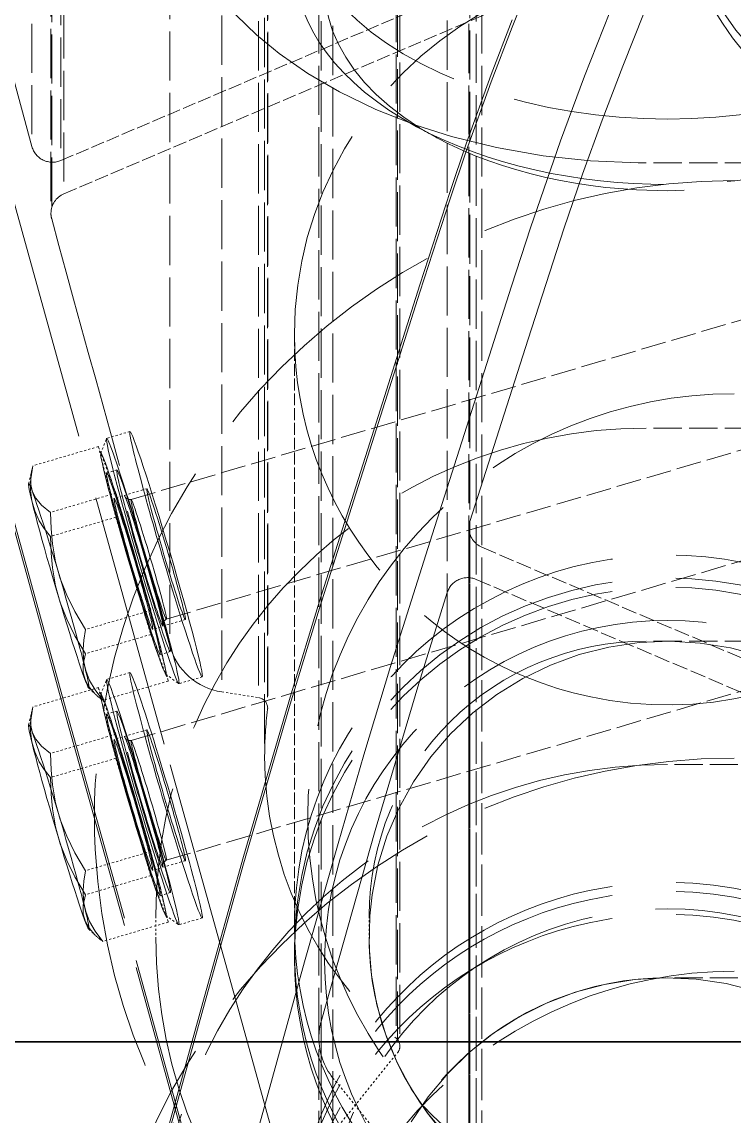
# Model space of a CAD drawing. Header units: millimetres. Extents: x 2408 to 34521, y 2746 to 25454.
# Drawn here: x 14039.5 to 14072.9, y 12332.4 to 12383.8 of the extents above; entities that cross this region are included whole.
import ezdxf

# ---------------------------------------------------------------- set-up
doc = ezdxf.new("R2010")
doc.units = ezdxf.units.MM
doc.linetypes.add('DASHED', pattern=[15, 12, -3])

# ---------------------------------------------------------------- blocks, each defined once
blk = doc.blocks.new('A$C637D7238')
at = {"color": 7, "linetype": 'DASHED', "lineweight": 13, "ltscale": 0.1922573089599609}
blk.add_line((144.9915248398174, 1431.364738086122), (144.9915248398174, 1316.010352710146), dxfattribs=at)
at = {"color": 7, "linetype": 'DASHED', "lineweight": 13, "ltscale": 0.1922603607177734}
blk.add_line((146.3509685043682, 1430.713340381044), (146.3509685043682, 1315.35712395038), dxfattribs=at)
at = {"color": 7, "linetype": 'DASHED', "lineweight": 13, "ltscale": 0.1922672271728516}
blk.add_line((146.4879542831768, 1429.154197314638), (146.4879542831768, 1313.793861010927), dxfattribs=at)
at = {"color": 7, "linetype": 'DASHED', "lineweight": 13, "ltscale": 0.1922710418701172}
blk.add_line((145.8821040634502, 1428.243247607606), (145.8821040634502, 1312.880622485536), dxfattribs=at)
at = {"color": 7, "linetype": 'DASHED', "lineweight": 13, "ltscale": 0.1922721862792969}
blk.add_line((145.9171229843487, 1427.983695605653), (145.9171229843487, 1312.620383838075), dxfattribs=at)
at = {"color": 7, "linetype": 'DASHED', "lineweight": 13, "ltscale": 0.1923210144042969}
blk.add_line((151.4643031601299, 1407.959968188661), (151.4643031601299, 1292.567359546083), dxfattribs=at)
at = {"color": 7, "linetype": 'DASHED', "lineweight": 13, "ltscale": 0.1923225402832031}
for p, q in [((153.8964015488018, 1405.814658740419), (153.8964015488018, 1290.421134570497)), ((155.6230861191143, 1405.549613574403), (155.6230861191143, 1290.156089404481))]:
    blk.add_line(p, q, dxfattribs=at)
at = {"color": 7, "linetype": 'DASHED', "lineweight": 13, "ltscale": 0.1923229217529297}
for p, q in [((156.0427409653057, 1404.996635058778), (156.0427409653057, 1289.602882007021)), ((156.0467463974346, 1405.058662036317), (156.0467463974346, 1289.66490898456))]:
    blk.add_line(p, q, dxfattribs=at)
at = {"color": 7, "linetype": 'DASHED', "lineweight": 13, "ltscale": 0.1923233032226563}
blk.add_line((155.9050685409893, 1402.821113208192), (155.9050685409893, 1287.427131274599), dxfattribs=at)
at = {"color": 7, "linetype": 'DASHED', "lineweight": 13, "ltscale": 0.1923088073730469}
blk.add_line((162.0691997055401, 1389.565192798036), (162.0691997055401, 1274.179908374208), dxfattribs=at)
at = {"color": 7, "linetype": 'DASHED', "lineweight": 13, "ltscale": 0.1923072814941406}
blk.add_line((162.1350032333721, 1388.874656299013), (162.1350032333721, 1273.490287402528), dxfattribs=at)
at = {"color": 7, "linetype": 'DASHED', "lineweight": 13, "ltscale": 0.1923080444335938}
blk.add_line((162.245324278294, 1389.18639335956), (162.245324278294, 1273.801566699403), dxfattribs=at)
at = {"color": 7, "linetype": 'DASHED', "lineweight": 13, "ltscale": 0.19229736328125}
for p, q in [((159.1097575668682, 1385.127860644716), (159.1097575668682, 1269.749442675966)), ((159.1097575668682, 1156.931525805849), (159.1097575668682, 1272.309943774599))]:
    blk.add_line(p, q, dxfattribs=at)
at = {"color": 7, "linetype": 'DASHED', "lineweight": 13, "ltscale": 0.1922920227050781}
blk.add_line((158.4484035019268, 1383.257438281435), (158.4484035019268, 1267.882224658388), dxfattribs=at)
at = {"color": 7, "linetype": 'DASHED', "lineweight": 13, "ltscale": 0.1922893524169922}
for p, q in [((158.5562068466534, 1382.464362719911), (158.5562068466534, 1267.090751269716)), ((158.5562068466534, 1159.595023730653), (158.5562068466534, 1274.968635180849))]:
    blk.add_line(p, q, dxfattribs=at)
at = {"color": 7, "linetype": 'DASHED', "lineweight": 13, "ltscale": 0.1921894073486328}
for p, q in [((164.4700557236065, 1362.280875781435), (164.4700557236065, 1246.967231372255)), ((164.4700557236065, 1179.77851066913), (164.4700557236065, 1295.09215507831))]:
    blk.add_line(p, q, dxfattribs=at)
at = {"color": 7, "linetype": 'DASHED', "lineweight": 13, "ltscale": 0.1921852111816406}
blk.add_line((165.8180552963604, 1361.664039233583), (165.8180552963604, 1246.352912524599), dxfattribs=at)
at = {"color": 7, "linetype": 'DASHED', "lineweight": 13, "ltscale": 0.19217529296875}
blk.add_line((166.0928279404034, 1360.153419116396), (166.0928279404034, 1244.848243335146), dxfattribs=at)
at = {"color": 7, "linetype": 'DASHED', "lineweight": 13, "ltscale": 0.1921688079833984}
for p, q in [((165.4870921615948, 1359.23651848163), (165.4870921615948, 1243.935233691591)), ((165.4870921615948, 1182.823096850771), (165.4870921615948, 1298.12438164081))]:
    blk.add_line(p, q, dxfattribs=at)
at = {"color": 7, "linetype": 'DASHED', "lineweight": 13, "ltscale": 0.1921669006347656}
blk.add_line((165.5343562607159, 1358.933707812685), (165.5343562607159, 1243.633567431825), dxfattribs=at)
at = {"color": 7, "linetype": 'DASHED', "lineweight": 13, "ltscale": 0.05186562735016924}
blk.add_line((146.3509685043682, 1315.35712395038), (174.978478575169, 1327.558814624208), dxfattribs=at)
at = {"color": 7, "linetype": 'DASHED', "lineweight": 13, "ltscale": 0.05322558293394332}
blk.add_line((146.4879542831768, 1313.793861010927), (175.8660823349346, 1326.315528491396), dxfattribs=at)
at = {"color": 7, "linetype": 'DASHED', "lineweight": 13, "ltscale": 0.001802620904349413}
blk.add_line((163.9792186264385, 1316.429206469911), (163.0278712753643, 1316.943732837099), dxfattribs=at)
at = {"color": 7, "linetype": 'DASHED', "lineweight": 13, "ltscale": 0.0978661657887406}
for p, q in [((149.6405726913799, 1299.456702807802), (205.9712535385479, 1316.035529712099)), ((149.6405726913799, 1288.143989184755), (205.9712535385479, 1304.722816089052))]:
    blk.add_line(p, q, dxfattribs=at)
at = {"color": 7, "linetype": 'DASHED', "lineweight": 13, "ltscale": 0.1116666793823242}
for p, q in [((240.8007747177471, 1315.246345141786), (173.8007670883526, 1315.246345141786)), ((240.8007747177471, 1302.800666430849), (173.8007670883526, 1302.800666430849)), ((240.8007747177471, 1292.800590136903), (173.8007670883526, 1292.800590136903))]:
    blk.add_line(p, q, dxfattribs=at)
at = {"color": 7, "linetype": 'DASHED', "lineweight": 13, "ltscale": 0.0978658751108896}
blk.add_line((151.2933284286846, 1293.841315844911), (207.6238948349346, 1310.419913867372), dxfattribs=at)
at = {"color": 7, "linetype": 'DASHED', "lineweight": 13, "ltscale": 0.0462371826171875}
blk.add_line((157.3007899765362, 1307.20412407245), (157.3007899765362, 1279.461814502138), dxfattribs=at)
at = {"color": 7, "linetype": 'DASHED', "lineweight": 13, "ltscale": 0.001898366799051077}
for p, q in [((149.5879298691143, 1302.644797900575), (148.4952479843487, 1302.323218921083)), ((149.5879298691143, 1291.331855395692), (148.4952479843487, 1291.0102764162))]:
    blk.add_line(p, q, dxfattribs=at)
at = {"color": 7, "linetype": 'DASHED', "lineweight": 13, "ltscale": 0.001259023249884367}
blk.add_line((148.2176143173565, 1301.610938647646), (148.4890681747784, 1302.315894702333), dxfattribs=at)
at = {"color": 7, "linetype": 'DASHED', "lineweight": 13, "ltscale": 0.00533387835324295}
for p, q in [((148.1080943588604, 1301.937553027528), (145.0379878525127, 1301.033927539247)), ((148.9279490951885, 1299.753104785341), (145.8578425888409, 1298.84947929706)), ((148.9279490951885, 1298.621741870302), (145.8578425888409, 1297.718116382021)), ((148.1080943588604, 1290.624839404481), (145.0379878525127, 1289.7212139162)), ((148.9279490951885, 1288.440391162294), (145.8578425888409, 1287.536765674013)), ((148.9279490951885, 1287.309028247255), (145.8578425888409, 1286.405402758974))]:
    blk.add_line(p, q, dxfattribs=at)
at = {"color": 7, "linetype": 'DASHED', "lineweight": 13, "ltscale": 0.005692774518600997}
for p, q in [((148.1080943588604, 1301.937553027528), (148.9279490951885, 1298.621741870302)), ((151.3876277450909, 1290.9370342287), (150.5677730087627, 1294.252845385927)), ((148.1080943588604, 1290.624839404481), (148.9279490951885, 1287.309028247255)), ((151.3876277450909, 1279.624320605653), (150.5677730087627, 1282.94013176288))]:
    blk.add_line(p, q, dxfattribs=at)
at = {"color": 7, "linetype": 'DASHED', "lineweight": 13, "ltscale": 0.003888721552085566}
for p, q in [((148.9279490951885, 1299.753104785341), (148.1080943588604, 1301.937553027528)), ((150.5677730087627, 1293.121482470888), (151.3876277450909, 1290.9370342287)), ((148.9279490951885, 1288.440391162294), (148.1080943588604, 1290.624839404481)), ((150.5677730087627, 1281.808768847841), (151.3876277450909, 1279.624320605653))]:
    blk.add_line(p, q, dxfattribs=at)
at = {"color": 7, "linetype": 'DASHED', "lineweight": 13, "ltscale": 0.0002701023868862617}
for p, q in [((144.9961024765362, 1300.877372363466), (145.0379878525127, 1301.033927539247)), ((144.9961024765362, 1289.564658740419), (145.0379878525127, 1289.7212139162))]:
    blk.add_line(p, q, dxfattribs=at)
at = {"color": 7, "linetype": 'DASHED', "lineweight": 13, "ltscale": 0.001175601567276807}
blk.add_line((144.8308497909893, 1300.191642382997), (144.9961024765362, 1300.877372363466), dxfattribs=at)
at = {"color": 7, "linetype": 'DASHED', "lineweight": 13, "ltscale": 0.0008326438212536401}
for p, q in [((148.9736110214581, 1300.837775805849), (148.4943324570049, 1300.696784594911)), ((151.4807826523174, 1292.319022754091), (151.0015040878643, 1292.178031543153))]:
    blk.add_line(p, q, dxfattribs=at)
at = {"color": 7, "linetype": 'DASHED', "lineweight": 13, "ltscale": 0.002665276190427577}
for p, q in [((150.3784877304424, 1299.958640674013), (148.8444072250713, 1299.507056811708)), ((150.3784877304424, 1288.645927050966), (148.8444072250713, 1288.194343188661))]:
    blk.add_line(p, q, dxfattribs=at)
at = {"color": 7, "linetype": 'DASHED', "lineweight": 13, "ltscale": 0.009565835609717853}
for p, q in [((150.5677730087627, 1294.252845385927), (148.9279490951885, 1299.753104785341)), ((148.9279490951885, 1298.621741870302), (150.5677730087627, 1293.121482470888)), ((150.5677730087627, 1282.94013176288), (148.9279490951885, 1288.440391162294)), ((148.9279490951885, 1287.309028247255), (150.5677730087627, 1281.808768847841))]:
    blk.add_line(p, q, dxfattribs=at)
at = {"color": 7, "linetype": 'DASHED', "lineweight": 13, "ltscale": 0.09786598281396491}
blk.add_line((151.2933284286846, 1282.528373340028), (207.6238948349346, 1299.107200244325), dxfattribs=at)
at = {"color": 7, "linetype": 'DASHED', "lineweight": 13, "ltscale": 0.1921665191650391}
blk.add_line((165.5343562607159, 1183.125907519716), (165.5343562607159, 1298.425819018739), dxfattribs=at)
at = {"color": 7, "linetype": 'DASHED', "lineweight": 13, "ltscale": 0.05962597322989573}
blk.add_line((166.0928279404034, 1297.211143115419), (199.0037471298565, 1283.183890918153), dxfattribs=at)
at = {"color": 7, "linetype": 'DASHED', "lineweight": 13, "ltscale": 0.1921749114990234}
blk.add_line((166.0928279404034, 1181.906196216005), (166.0928279404034, 1297.211143115419), dxfattribs=at)
at = {"color": 7, "linetype": 'DASHED', "lineweight": 13, "ltscale": 0.06082799625971085}
blk.add_line((165.8180552963604, 1295.706702807802), (199.3923884872784, 1281.396552661317), dxfattribs=at)
at = {"color": 7, "linetype": 'DASHED', "lineweight": 13, "ltscale": 0.1921855926513672}
blk.add_line((165.8180552963604, 1180.395347216981), (165.8180552963604, 1295.706702807802), dxfattribs=at)
at = {"color": 7, "linetype": 'DASHED', "lineweight": 13, "ltscale": 0.005334061327424222}
for p, q in [((150.5677730087627, 1294.252845385927), (147.4975520614971, 1293.349219897646)), ((150.5677730087627, 1282.94013176288), (147.4975520614971, 1282.036506274599)), ((150.5677730087627, 1281.808768847841), (147.4975520614971, 1280.90514335956)), ((151.3876277450909, 1279.624320605653), (148.3174067978252, 1278.720695117372))]:
    blk.add_line(p, q, dxfattribs=at)
at = {"color": 7, "linetype": 'DASHED', "lineweight": 13, "ltscale": 0.002665459163025783}
blk.add_line((152.185509825169, 1293.819114306825), (150.6513148788799, 1293.367530444521), dxfattribs=at)
at = {"color": 7, "linetype": 'DASHED', "lineweight": 13, "ltscale": 0.005333953634126884}
for p, q in [((150.5677730087627, 1293.121482470888), (147.4975520614971, 1292.218085864442)), ((151.3876277450909, 1290.9370342287), (148.3174067978252, 1290.033637622255))]:
    blk.add_line(p, q, dxfattribs=at)
at = {"color": 7, "linetype": 'DASHED', "lineweight": 13, "ltscale": 0.001258646413913094}
for p, q in [((151.2641459946026, 1291.259528735536), (151.8740016464581, 1290.814124682802)), ((151.2641459946026, 1279.946815112489), (151.8740016464581, 1279.501411059755))]:
    blk.add_line(p, q, dxfattribs=at)
at = {"color": 7, "linetype": 'DASHED', "lineweight": 13, "ltscale": 0.00125866726790303}
blk.add_line((148.2176143173565, 1290.298225024599), (148.4890681747784, 1291.00295219745), dxfattribs=at)
at = {"color": 7, "linetype": 'DASHED', "lineweight": 13, "ltscale": 0.001898549775105257}
for p, q in [((152.9760676864971, 1291.132957080263), (151.8832713608135, 1290.811378100771)), ((152.9760676864971, 1279.820243457216), (151.8832713608135, 1279.498664477724))]:
    blk.add_line(p, q, dxfattribs=at)
at = {"color": 7, "linetype": 'DASHED', "lineweight": 13, "ltscale": 0.0006594297588156546}
blk.add_line((147.6483851913799, 1290.617972949403), (147.9347163681377, 1290.34491691913), dxfattribs=at)
at = {"color": 7, "linetype": 'DASHED', "lineweight": 13, "ltscale": 0.002911513803172726}
blk.add_line((153.8964015488018, 1290.421134570497), (155.6230861191143, 1290.156089404481), dxfattribs=at)
at = {"color": 7, "linetype": 'DASHED', "lineweight": 13, "ltscale": 0.001175972423683192}
blk.add_line((144.8308497909893, 1288.878699878114), (144.9961024765362, 1289.564658740419), dxfattribs=at)
at = {"color": 7, "linetype": 'DASHED', "lineweight": 13, "ltscale": 0.0008327515585014713}
for p, q in [((148.9736110214581, 1289.525062182802), (148.4943324570049, 1289.383842090028)), ((151.4807826523174, 1281.006309131044), (151.0015040878643, 1280.865089038271))]:
    blk.add_line(p, q, dxfattribs=at)
at = {"color": 7, "linetype": 'DASHED', "lineweight": 13, "ltscale": 0.1100000381469727}
for p, q in [((240.8007747177471, 1287.014915088075), (174.8007518295635, 1287.014915088075)), ((240.8007747177471, 1277.01483879413), (174.8007518295635, 1277.01483879413))]:
    blk.add_line(p, q, dxfattribs=at)
at = {"color": 7, "linetype": 'DASHED', "lineweight": 13, "ltscale": 0.002665351473390019}
blk.add_line((152.185509825169, 1282.506171801942), (150.6513148788799, 1282.054816821474), dxfattribs=at)
at = {"color": 7, "linetype": 'DASHED', "lineweight": 13, "ltscale": 0.001655960083007813}
for p, q in [((150.8007747177471, 1279.916144946474), (150.8007747177471, 1278.922568896669)), ((160.8007365707745, 1279.916144946474), (160.8007365707745, 1278.922568896669))]:
    blk.add_line(p, q, dxfattribs=at)
at = {"color": 7, "linetype": 'DASHED', "lineweight": 13, "ltscale": 0.0006596930809309535}
blk.add_line((147.6483851913799, 1279.305259326356), (147.9347163681377, 1279.031974414247), dxfattribs=at)
at = {"color": 7, "linetype": 'DASHED', "lineweight": 13, "ltscale": 0.000719451904296875}
blk.add_line((157.3007899765362, 1278.382636645692), (157.3007899765362, 1277.950965503114), dxfattribs=at)
at = {"color": 7, "lineweight": 35}
blk.add_line((52.99910845798149, 1273.999778369325), (836.9991618637432, 1273.999778369325), dxfattribs=at)
at = {"color": 7, "linetype": 'DASHED', "lineweight": 13, "ltscale": 0.1922916412353516}
blk.add_line((158.4484035019268, 1158.802177050966), (158.4484035019268, 1274.177161792177), dxfattribs=at)
at = {"color": 7, "linetype": 'DASHED', "lineweight": 13, "ltscale": 0.008018386962155434}
for p, q in [((159.1097575668682, 1269.749442675966), (162.1350032333721, 1273.490287402528)), ((159.1097575668682, 1272.309943774599), (162.1350032333721, 1268.569099048036))]:
    blk.add_line(p, q, dxfattribs=at)
at = {"color": 7, "linetype": 'DASHED', "lineweight": 13}
for points in [[(158.0437404159893, 1375.5903545412), (159.6260005478252, 1370.126945117372), (161.7000133041729, 1363.321830371278), (164.4412166122784, 1354.698249438661), (166.3491755966534, 1348.645927050966), (167.0518428329815, 1346.456443408388), (168.3411342148174, 1342.60939750995), (170.0481349472393, 1337.95233879413), (171.843598509251, 1333.452979663271), (172.3768931869854, 1332.18085441913), (173.6603480820049, 1329.280921557802), (174.3646174911846, 1327.798225024599), (175.1016170029034, 1326.332007983583), (176.4466411117901, 1323.880454638856), (177.3123866562237, 1322.455894091981), (178.0061275009502, 1321.473075488466), (178.7289363388409, 1320.651160815614), (179.5588618759502, 1319.928351977724), (180.1231700424541, 1319.541083911317), (180.7182628158916, 1319.202567675966), (181.5643245224346, 1318.825141528505), (182.4486094955791, 1318.547965625185), (183.3594447616924, 1318.384315112489), (184.2818385605206, 1318.350898364442)], [(176.6898280624737, 1322.899467090028), (177.3724681381573, 1321.796714404481), (177.8440791611065, 1321.118766406435), (178.3657008652081, 1320.472175219911), (178.9486629013409, 1319.872047046083), (179.6927577499737, 1319.262992480653), (180.2640468124737, 1318.887855151552), (180.8649760727276, 1318.561698535341), (181.6797954086651, 1318.215171435731), (182.5282603744854, 1317.961570361513), (183.3999568466534, 1317.812797168153), (184.2818385605206, 1317.783729174989)], [(157.7750331405987, 1264.304114917177), (154.6951991562237, 1275.441505053896), (151.1971980575909, 1287.967750171083), (144.2483455185284, 1313.039695361513), (140.8199244980206, 1325.592490771669), (137.7366572861065, 1336.726218799013), (136.1550837997784, 1342.282325366396), (133.7004405502666, 1350.594627002138), (132.3203975204815, 1355.071097949403), (130.8896571640362, 1359.531776049989), (129.6358424667706, 1363.274222949403), (128.3300715927471, 1366.998359301942), (126.8340999130596, 1371.045905688661), (125.2577907089581, 1375.063697436708)], [(153.0806666855206, 1266.263801196474), (149.3312388901104, 1279.80651054706), (146.487153196751, 1289.955131152528), (139.4674617294659, 1315.371314624208), (135.2910548691143, 1330.614387133974), (132.7603084091534, 1339.618827441591), (131.4611751083721, 1344.107658007997), (129.9844295029034, 1349.072105029481), (128.4582454208721, 1354.026252368349), (127.3751765732159, 1357.416450122255), (126.2593776230206, 1360.786735156435), (124.4953853134502, 1365.849372485536), (122.613976622044, 1370.886375049013), (120.6126338486065, 1375.846015551942)], [(153.0806666855206, 1265.924369433778), (149.3312388901104, 1279.467078784364), (146.487153196751, 1289.615699389833), (139.4674617294659, 1315.031882861513), (135.2910548691143, 1330.274955371278), (132.7603084091534, 1339.279395678896), (131.4611751083721, 1343.768226245302), (129.9844295029034, 1348.732673266786), (128.4582454208721, 1353.686820605653), (127.3751765732159, 1357.07701835956), (126.2593776230206, 1360.447303393739), (124.4953853134502, 1365.509940722841), (122.613976622044, 1370.546943286317), (120.6126338486065, 1375.506812671083)], [(144.9915248398174, 1316.010352710146), (140.6741267685284, 1331.774818042177), (138.6480647568096, 1339.015266040224), (136.0293132309307, 1348.050147632021)], [(167.5177318100323, 1321.960822680849), (166.5331965927471, 1319.388877490419), (165.3636104111065, 1316.135322192567), (164.607384825169, 1313.906013110536), (163.1899196152081, 1309.52704582538), (160.8364421371807, 1302.116538623231), (158.473466062962, 1294.690009692567), (157.1417171005596, 1290.339194873231), (154.9172145370831, 1282.69843254413), (153.0806666855206, 1276.135245898622), (149.3312388901104, 1262.5923076662)], [(168.5375148300518, 1324.171821216005), (167.5177318100323, 1321.621619799989), (166.5331965927471, 1319.049445727724), (165.3636104111065, 1315.796119311708), (164.607384825169, 1313.566810229677), (163.1899196152081, 1309.187842944521), (160.8364421371807, 1301.777106860536), (158.473466062962, 1294.350806811708), (157.1417171005596, 1289.999763110536), (154.9172145370831, 1282.359229663271), (153.0806666855206, 1275.795814135927), (149.3312388901104, 1262.252875903505)], [(172.0969707016338, 1322.315589526552), (170.9068995956768, 1319.309913257021), (169.7754222397198, 1316.283179858583), (168.3664256576885, 1312.202445605653), (167.4745875839581, 1309.465247729677), (165.7348567489971, 1303.975974658388), (163.7602931503643, 1297.801887133974), (161.8123942856182, 1291.620933154481), (160.5604106430401, 1287.473594287294), (159.3476802353252, 1283.314353564638), (157.7750331405987, 1277.755271533388), (154.6951991562237, 1266.617881396669)], [(184.1783839706768, 1336.836768725771), (183.5979396347393, 1336.812507251161), (183.0035335068096, 1336.699668506044), (182.3939067367901, 1336.503059008974), (181.7948085312237, 1336.230231860536), (181.0193568710674, 1335.736762622255), (180.3970271591534, 1335.178977588075), (179.8353511337627, 1334.508124926942), (179.5858699325909, 1334.158164599794), (179.0957194809307, 1333.39781914081), (178.1569606308331, 1331.799308398622), (177.2730189804424, 1330.164176562685), (176.4366847519268, 1328.497687915224), (175.6410914902081, 1326.804191211122), (174.9779063705791, 1325.315543750185), (173.707726622044, 1322.298194507021), (172.6985866073956, 1319.781409839052), (171.7290431503643, 1317.253409961122)], [(150.8007747177471, 1330.951987841981), (150.8655482773174, 1329.738914111513), (151.0386973862041, 1328.633872607606), (151.3804179672588, 1327.351218799013), (151.7446834091534, 1326.380530932802), (152.2244197372784, 1325.3755107912), (152.9094630722393, 1324.229957202333), (153.6823970322002, 1323.179160693544), (154.5626765732159, 1322.180778125185), (155.5211192612041, 1321.259528735536), (156.5834743027081, 1320.385886767763), (157.9337626938213, 1319.44403801288), (159.4155436996807, 1318.577949145692), (161.1159068588604, 1317.753974536317), (162.9515391830791, 1317.030021289247), (164.6633464340557, 1316.485740283388), (166.7851954941143, 1315.962745288271), (168.9650660995831, 1315.581885913271), (171.1849910263409, 1315.34361992206), (173.4264308456768, 1315.248176196474), (173.8007670883526, 1315.246345141786)], [(171.7290431503643, 1317.253409961122), (170.8076793197979, 1314.713050464052), (169.9300319198956, 1312.153007129091), (168.2563334946026, 1306.979133227724), (165.5343562607159, 1298.425819018739)], [(145.0379878525127, 1301.033927539247), (144.9446040634502, 1300.416404345888), (144.9301845077862, 1299.889060595888), (144.9885493759502, 1299.389640429872), (145.121186399876, 1298.920890429872), (145.3366786484112, 1298.456260302919), (145.5614406113018, 1298.099662402528), (145.8578425888409, 1297.718116382021)], [(145.0036555771221, 1299.860679248231), (144.9306422714581, 1300.234443286317), (144.9542171005596, 1300.669318774599), (144.9961024765362, 1300.877372363466)], [(145.0036555771221, 1299.860679248231), (145.1695949081768, 1299.521705249208), (145.4440242294659, 1299.190970996278), (145.8578425888409, 1298.84947929706)], [(149.6405726913799, 1299.456702807802), (149.5130855087627, 1299.453498462099), (149.4043666366924, 1299.512549975771), (149.3752986435284, 1299.547111132997), (149.3742686752666, 1299.548713305849), (149.3760997299541, 1299.54528007831), (149.5310527328838, 1299.141074756044), (150.0143367294659, 1297.641212085146), (150.2274257187237, 1296.936942675966)], [(147.4975520614971, 1293.349219897646), (146.996300840794, 1294.194251635927), (146.6200191025127, 1294.963523486513), (146.3213283066143, 1295.744239428896), (146.102746153294, 1296.53388176288), (145.9530574325909, 1297.378226855653), (145.8855372909893, 1298.069450000185), (145.8578425888409, 1298.84947929706)], [(147.4975520614971, 1292.218085864442), (146.996300840794, 1293.062888720888), (146.6200191025127, 1293.832160571474), (146.3213283066143, 1294.612876513856), (146.102746153294, 1295.402518847841), (145.9530574325909, 1296.24709282245), (145.8855372909893, 1296.938087085146), (145.8578425888409, 1297.718116382021)], [(150.2274257187237, 1296.936942675966), (150.9051448349346, 1294.5405498537), (151.0948878769268, 1293.762122729677), (151.1178905014385, 1293.633262256044), (151.1191493515362, 1293.620444873231), (151.1193782333721, 1293.62502250995), (151.1546260361065, 1293.736487964052), (151.2933284286846, 1293.841315844911)], [(164.4700557236065, 1295.09215507831), (163.1354457382549, 1290.822593310731), (161.084550047337, 1283.926841357606), (158.5562068466534, 1274.968635180849)], [(148.3174067978252, 1290.033637622255), (147.952111387669, 1290.516120532411), (147.6964503769268, 1290.964042285341), (147.5168925766338, 1291.427528003114), (147.4153834823956, 1291.905433276552), (147.3873454574932, 1292.425452807802), (147.4172145370831, 1292.856895068544), (147.4975520614971, 1293.349219897646)], [(177.7533275131573, 1292.488395312685), (176.3352900986065, 1292.717048266786), (174.9008876327862, 1292.800361255067), (173.4654551987041, 1292.737418750185), (172.0442134384502, 1292.528907397646), (170.6521541122784, 1292.177344897646), (169.3042689804424, 1291.686164477724), (168.0145198349346, 1291.061088183778), (166.7966395859112, 1290.308753589052), (165.6634456161846, 1289.437171557802), (164.6263820175518, 1288.455497363466), (163.6966639999737, 1287.374488452333), (162.8834468368877, 1286.2055889162), (162.1954280380596, 1284.960929492372), (161.6392451767315, 1283.653556445497), (161.2208491806377, 1282.297202685731), (160.9443599228252, 1280.905830005067), (160.8367854599346, 1279.916602710146), (160.8080607895245, 1278.474418261903), (160.9173518661846, 1277.135230639833), (161.1739284042706, 1275.739966967958), (161.5727550033916, 1274.377891162294), (162.109826231419, 1273.062965014833), (162.779992247044, 1271.808692553896), (163.5761577133526, 1270.628348925966), (164.490197325169, 1269.534522632021)], [(185.9048396591534, 1270.470649341005), (186.7180568222393, 1271.639548877138), (187.4060756210674, 1272.884208300966), (187.9621440414776, 1274.191581347841), (188.3805400375713, 1275.548163989442), (188.6571437363018, 1276.939307788271), (188.7648326401104, 1277.928535083192), (188.7934428696026, 1279.370719531435), (188.6841517929424, 1280.710136035341), (188.4275752548565, 1282.10517082538), (188.0288630966534, 1283.467246631044), (187.4916774277081, 1284.782172778505), (186.8215114120831, 1286.036445239442), (186.0253459457745, 1287.216788867372), (185.1113063339581, 1288.310615161317), (184.0886622909893, 1289.306708911317), (182.9680568222393, 1290.194312671083), (181.7611629013409, 1290.963813403505), (180.4807979111065, 1291.607200244325), (179.1400081161846, 1292.117148974794), (177.7533275131573, 1292.488395312685)], [(147.4968654159893, 1290.955344775575), (147.4007350448956, 1291.314689257997), (147.3969584946026, 1291.725074389833), (147.4975520614971, 1292.218085864442)], [(147.4968654159893, 1290.955344775575), (147.6685267929424, 1290.648185351747), (147.9347163681377, 1290.34491691913)], [(145.0379878525127, 1289.7212139162), (144.9446040634502, 1289.103690722841), (144.9301845077862, 1288.576118091005), (144.9885493759502, 1288.076926806825), (145.121186399876, 1287.608176806825), (145.3366786484112, 1287.143317798036), (145.5614406113018, 1286.786948779481), (145.8578425888409, 1286.405402758974)], [(145.0036555771221, 1288.547736743349), (144.9306422714581, 1288.921729663271), (144.9542171005596, 1289.356605151552), (144.9961024765362, 1289.564658740419)], [(145.0036555771221, 1288.547736743349), (145.1695949081768, 1288.208991626161), (145.4440242294659, 1287.878257373231), (145.8578425888409, 1287.536765674013)], [(149.6405726913799, 1288.143989184755), (149.5130855087627, 1288.140784839052), (149.4043666366924, 1288.199836352724), (149.3752986435284, 1288.23439750995), (149.3742686752666, 1288.235999682802), (149.3760997299541, 1288.232566455263), (149.5310527328838, 1287.828361132997), (150.0143367294659, 1286.328498462099), (150.2274257187237, 1285.624229052919)], [(147.4975520614971, 1282.036506274599), (146.996300840794, 1282.881309131044), (146.6200191025127, 1283.65058098163), (146.3213283066143, 1284.431525805849), (146.102746153294, 1285.221168139833), (145.9530574325909, 1286.065513232606), (145.8855372909893, 1286.756507495302), (145.8578425888409, 1287.536765674013)], [(147.4975520614971, 1280.90514335956), (146.996300840794, 1281.750175097841), (146.6200191025127, 1282.519446948427), (146.3213283066143, 1283.30016289081), (146.102746153294, 1284.089805224794), (145.9530574325909, 1284.934150317567), (145.8855372909893, 1285.625373462099), (145.8578425888409, 1286.405402758974)], [(150.2274257187237, 1285.624229052919), (150.9051448349346, 1283.227836230653), (151.0948878769268, 1282.44940910663), (151.1178905014385, 1282.320319751161), (151.1191493515362, 1282.307731250185), (151.1193782333721, 1282.312308886903), (151.1546260361065, 1282.423774341005), (151.2933284286846, 1282.528373340028)], [(148.3174067978252, 1278.720695117372), (147.952111387669, 1279.203178027528), (147.6964503769268, 1279.651328662294), (147.5168925766338, 1280.114814380067), (147.4153834823956, 1280.592719653505), (147.3873454574932, 1281.112739184755), (147.4172145370831, 1281.544181445497), (147.4975520614971, 1282.036506274599)], [(147.4968654159893, 1279.642631152528), (147.4007350448956, 1280.00197563495), (147.3969584946026, 1280.412360766786), (147.4975520614971, 1280.90514335956)], [(147.4968654159893, 1279.642631152528), (147.6685267929424, 1279.3354717287), (147.9347163681377, 1279.031974414247)], [(171.8481761459698, 1276.702872851747), (173.2662135605206, 1276.931296924013), (174.7006160263409, 1277.014609912294), (176.1361629013409, 1276.951667407411), (177.5572902206768, 1276.743156054872), (178.9493495468487, 1276.391593554872), (180.2972346786846, 1275.900642016786), (181.5869838241924, 1275.275565722841), (182.8048640732159, 1274.523002246278), (183.9381724838604, 1273.651420215028), (184.9751216415752, 1272.669746020692), (185.9048396591534, 1271.58873710956), (186.7180568222393, 1270.419837573427)], [(162.779992247044, 1270.250693896669), (163.5761577133526, 1271.431037524599), (164.490197325169, 1272.524863818544), (165.5128413681377, 1273.520957568544), (166.6334468368877, 1274.40856132831), (167.8403407577862, 1275.178062060731), (169.1207057480206, 1275.821448901552), (170.4614955429424, 1276.331397632021), (171.8481761459698, 1276.702872851747)]]:
    blk.add_lwpolyline(points, dxfattribs=at)
for centre, radius, start, end in [((2792.104714537083, 2033.780814746278), 2742.695582988786, 195.2444929578039, 195.6791457066237), ((150.2743464950909, 1292.83400688495), 3.41628249430064, 226.7759451493883, 235.0573719333771), ((150.2743464950909, 1281.521293261903), 3.416282494300348, 226.7759451493883, 235.0573719333771)]:
    blk.add_arc(centre, radius, start, end, dxfattribs=at)
for centre, major_axis, ratio, start_param, end_param in [((174.8007518295635, 1323.50783500995), (-16.0858154296875, 9.849721188820935e-16), 0.5947617139946301, 2.308592470063918, 4.924409653805626), ((174.8007518295635, 1323.50783500995), (-16.0858154296875, 9.849721188820935e-16), 0.5947617139946301, 4.924409653805626, 7.116078154309565), ((174.8007518295635, 1327.712394336122), (-17.49996185302734, 1.071563613425536e-15), 0.5947617139946301, 6.283166444181568, 9.424759097771362), ((174.8007518295635, 1307.204581836122), (-17.49996185302734, 1.071563613425536e-15), 0.99358045314387, 3.141611516587822, 6.283204170177616), ((174.8007518295635, 1324.644691089052), (-17.49996185302734, 1.071563613425536e-15), 0.5947617139946301, 6.283166444181569, 7.116078154309566), ((174.8007518295635, 1324.644691089052), (-17.49996185302734, 1.071563613425536e-15), 0.5947617139946301, 0.8328928471299794, 2.308592470063918), ((174.8007518295635, 1323.50783500995), (-16.0858154296875, 9.849721188820935e-16), 0.5947617139946301, 0.832892847129978, 2.308592470063918), ((145.9567195419659, 1316.270362475771), (-0.9999847412109375, 6.123140562600845e-17), 0.9935804531438701, 0.2647260566474546, 1.976030109199338), ((177.922814512669, 1284.578696826356), (30.00034332275391, -0.02815246582031434), 0.9946503601581532, 1.571736633350986, 3.142522172082066), ((146.8820888046612, 1312.880622485536), (-0.9999847412109375, 6.123140562600845e-17), 0.9935804531438701, 5.117622762790398, 6.283228584302142), ((146.8820888046612, 1312.880622485536), (-0.9999847412109375, 6.123140562600845e-17), 0.9935804531438701, 4.327712255629893e-05, 0.265079870669755), ((174.8007518295635, 1307.204581836122), (-17.49996185302734, 1.071563613425536e-15), 0.99358045314387, 1.886299803012409e-05, 1.358775653373973), ((174.8007518295635, 1307.204581836122), (-17.49996185302734, 1.071563613425536e-15), 0.99358045314387, 1.358775653373973, 3.141611516587822), ((177.9221278671612, 1284.579383471864), (19.99946594238281, 0.02815246582031127), 0.9919755752150338, 1.569380137315931, 3.140200796492977), ((151.2818843368877, 1296.888877490419), (-1.694068908691405, 5.755920410156247), 0.03213001102498506, 6.283149183774693, 7.96272093162245), ((151.2818843368877, 1296.888877490419), (-1.694068908691405, 5.755920410156247), 0.03213001102498506, 3.1415565301849, 6.283149183774692), ((173.8011104111065, 1279.915916064638), (23.00033569335938, -0.02792358398437641), 0.9949759829892841, 1.572021532354325, 3.142804658759053), ((150.1893168930401, 1296.567298510927), (-1.694068908691405, 5.755920410156247), 0.03213001102498506, 0.04196803662190549, 3.099595578260028), ((150.1893168930401, 1296.567298510927), (-1.694068908691405, 5.755920410156247), 0.03213001102498506, 6.283149183774703, 6.325153343801492), ((150.1893168930401, 1296.567298510927), (-1.694068908691405, 5.755920410156247), 0.03213001102498506, 3.1415565301849, 6.283149183774703), ((149.7479182724346, 1296.437293628114), (-1.524581909179688, 5.180282592773437), 0.03213001102498506, 0.0419679796449512, 3.099595507901793), ((149.7479182724346, 1296.437293628114), (-1.524581909179688, 5.180282592773437), 0.03213001102498506, 4.821128278032652, 6.325153286824539), ((149.7479182724346, 1296.437293628114), (-1.253585815429687, 4.259262084960938), 0.03213001102498506, 6.28314918377469, 7.96272093162245), ((149.7479182724346, 1296.437293628114), (-1.253585815429687, 4.259262084960938), 0.03213001102498506, 3.141556530184909, 6.28314918377469), ((150.2271968368877, 1296.578513720888), (-1.253585815429687, 4.259262084960938), 0.03213001102498506, 6.283149183774702, 7.96272093162245), ((150.2271968368877, 1296.578513720888), (-1.253585815429687, 4.259262084960938), 0.03213001102498506, 3.141556530184909, 6.283149183774702), ((146.2480861191143, 1295.407325366396), (1.410942077636718, -4.794158935546875), 0.03213001102498507, 3.197301095265359, 6.227513326588582), ((146.2480861191143, 1295.407325366396), (1.410942077636718, -4.794158935546875), 0.03213001102498507, 2.750331951237758, 3.197301095265359), ((151.2818843368877, 1296.888877490419), (-0.9035110473632809, 3.06976318359375), 0.03213001102498506, 6.283149183774693, 9.424741837364484), ((151.2818843368877, 1296.888877490419), (-0.9035110473632809, 3.06976318359375), 0.03213001102498506, 4.821128278032658, 6.283149183774692), ((146.2480861191143, 1295.407325366396), (1.410942077636718, -4.794158935546875), 0.03213001102498507, 6.227513326588581, 9.033517258417344), ((149.7479182724346, 1296.437293628114), (-0.9035110473632809, 3.06976318359375), 0.03213001102498506, 6.283149183774693, 9.424741837364484), ((149.7479182724346, 1296.437293628114), (-0.9035110473632809, 3.06976318359375), 0.03213001102498506, 4.821128278032647, 6.283149183774692), ((150.2271968368877, 1296.578513720888), (-0.8969879150390625, 3.047561645507812), 0.03213001102498506, 1.679535624442768, 7.962720931622354), ((150.4669505600323, 1296.649009326356), (-0.8263778686523436, 2.807693481445313), 0.03213001102498506, 1.679535624442863, 7.962720931622449), ((166.4870769028057, 1298.12438164081), (0.9999847412109375, -6.123140562600845e-17), 0.9935804531438701, 2.833267433890859, 3.141629072836745), ((166.4870769028057, 1298.12438164081), (0.9999847412109375, -6.123140562600845e-17), 0.9935804531438701, 3.141629072836745, 4.307155197980222), ((149.7479182724346, 1296.437293628114), (-1.524581909179688, 5.180282592773437), 0.03213001102498506, 3.099595507901791, 4.821128278032651), ((151.2818843368877, 1296.888877490419), (-0.9035110473632809, 3.06976318359375), 0.03213001102498506, 3.141556530184899, 4.821128278032658), ((174.8007518295635, 1279.46227226581), (-17.49996185302734, 1.071563613425536e-15), 0.99358045314387, 3.141611516587824, 6.283204170177614), ((149.7479182724346, 1296.437293628114), (-0.9035110473632809, 3.06976318359375), 0.03213001102498506, 3.141556530184899, 4.821128278032647), ((174.8007518295635, 1278.383094409364), (-17.49996185302734, 1.071563613425536e-15), 0.99358045314387, 3.141611516587824, 6.283204170177617), ((149.7479182724346, 1296.437293628114), (-1.253585815429687, 4.259262084960938), 0.03213001102498506, 1.679535624442865, 3.141556530184909), ((150.2271968368877, 1296.578513720888), (-1.253585815429687, 4.259262084960938), 0.03213001102498506, 1.679535624442865, 3.141556530184909), ((151.2818843368877, 1296.888877490419), (-1.694068908691405, 5.755920410156247), 0.03213001102498506, 1.679535624442864, 3.1415565301849), ((174.8007518295635, 1277.95119438495), (-17.49996185302734, 1.071563613425536e-15), 0.99358045314387, 3.141611516587824, 6.283204170177617), ((165.4238063339581, 1294.793464282411), (0.9999847412109375, -6.123140562600845e-17), 0.9935804531438701, 1.165562544390578, 2.836251721455077), ((174.8007518295635, 1277.79120598163), (-16.0858154296875, 9.849721188820935e-16), 0.99358045314387, 1.358775653373976, 7.641960960553563), ((173.8001948837627, 1279.916602710146), (12.99945831298828, 0.02815246582031171), 0.9911113955145535, 1.56861593280452, 3.139453724830212), ((154.3543941025127, 1293.366843799013), (-2.999954223632812, 1.836942168780253e-16), 0.9935804531438701, 0.2715557778985052, 1.417524748559811), ((151.2818843368877, 1285.576163867372), (-1.694068908691405, 5.755920410156247), 0.03213001102498506, 6.283149183774698, 7.96272093162245), ((151.2818843368877, 1285.576163867372), (-1.694068908691405, 5.755920410156247), 0.03213001102498506, 3.141556530184904, 6.283149183774698), ((150.1893168930401, 1285.254356006044), (-1.694068908691405, 5.755920410156247), 0.03213001102498506, 0.04196803662190075, 3.099595578260032), ((150.1893168930401, 1285.254356006044), (-1.694068908691405, 5.755920410156247), 0.03213001102498506, 6.283149183774698, 6.325153343801488), ((150.1893168930401, 1285.254356006044), (-1.694068908691405, 5.755920410156247), 0.03213001102498506, 3.141556530184904, 6.283149183774697), ((150.1893168930401, 1296.567298510927), (-1.694068908691405, 5.755920410156247), 0.03213001102498506, 3.099595578260028, 3.1415565301849), ((149.7479182724346, 1285.124580005067), (-1.524581909179688, 5.180282592773437), 0.03213001102498506, 0.04196797964494595, 3.099595507901797), ((149.7479182724346, 1285.124580005067), (-1.524581909179688, 5.180282592773437), 0.03213001102498506, 4.821128278032652, 6.325153286824533), ((155.5466395859112, 1289.665137866396), (-0.4999923706054688, 3.061570281300423e-17), 0.9935804531438701, 3.141558369373781, 4.559117402151184), ((155.5466395859112, 1289.665137866396), (-0.4999923706054688, 3.061570281300423e-17), 0.9935804531438701, 3.01610242661995, 3.141558369373781), ((149.7479182724346, 1285.124580005067), (-1.253585815429687, 4.259262084960938), 0.03213001102498506, 6.283149183774702, 7.96272093162245), ((149.7479182724346, 1285.124580005067), (-1.253585815429687, 4.259262084960938), 0.03213001102498506, 3.141556530184903, 6.283149183774702), ((150.2271968368877, 1285.265571216005), (-1.253585815429687, 4.259262084960938), 0.03213001102498506, 6.283149183774696, 7.96272093162245), ((150.2271968368877, 1285.265571216005), (-1.253585815429687, 4.259262084960938), 0.03213001102498506, 3.141556530184903, 6.283149183774696), ((173.4051448349346, 1287.426673510927), (-17.49996185302734, 1.071563613425536e-15), 0.99358045314387, 6.157695080209882, 6.283148275178217), ((146.2480861191143, 1284.094611743349), (1.410942077636718, -4.794158935546875), 0.03213001102498507, 3.197301095265365, 6.227513326588582), ((146.2480861191143, 1284.094611743349), (1.410942077636718, -4.794158935546875), 0.03213001102498507, 2.750331951237763, 3.197301095265365), ((151.2818843368877, 1285.576163867372), (-0.9035110473632809, 3.06976318359375), 0.03213001102498506, 6.283149183774702, 9.424741837364493), ((151.2818843368877, 1285.576163867372), (-0.9035110473632809, 3.06976318359375), 0.03213001102498506, 4.821128278032658, 6.283149183774701), ((146.2480861191143, 1284.094611743349), (1.410942077636718, -4.794158935546875), 0.03213001102498507, 6.227513326588581, 9.03351725841735), ((149.7479182724346, 1285.124580005067), (-0.9035110473632809, 3.06976318359375), 0.03213001102498506, 6.283149183774693, 9.424741837364493), ((149.7479182724346, 1285.124580005067), (-0.9035110473632809, 3.06976318359375), 0.03213001102498506, 4.821128278032647, 6.283149183774692), ((150.2271968368877, 1285.265571216005), (-0.8969879150390625, 3.047561645507812), 0.03213001102498506, 1.679535624442768, 7.962720931622354), ((150.4669505600323, 1285.33629570331), (-0.8263778686523436, 2.807693481445313), 0.03213001102498506, 1.679535624442865, 7.962720931622451), ((177.922814512669, 1257.480231860536), (30.00034332275391, -0.02815246582031434), 0.9946503601581155, 1.571736633327655, 3.142522172059156), ((173.4051448349346, 1287.426673510927), (-17.49996185302734, 1.071563613425536e-15), 0.99358045314387, 6.283148275178217, 7.149329928878913), ((174.8010951523174, 1263.13658867206), (24.00032043457031, -0.02792358398437647), 0.9949178360039276, 1.571970582848369, 3.142754112214766), ((149.7479182724346, 1285.124580005067), (-1.524581909179688, 5.180282592773437), 0.03213001102498506, 3.099595507901796, 4.821128278032651), ((151.2818843368877, 1285.576163867372), (-0.9035110473632809, 3.06976318359375), 0.03213001102498506, 3.141556530184908, 4.821128278032658), ((149.7479182724346, 1285.124580005067), (-0.9035110473632809, 3.06976318359375), 0.03213001102498506, 3.141556530184908, 4.821128278032647), ((177.922814512669, 1284.579383471864), (30.00034332275391, 0.02815246582031066), 0.9946503601581538, 3.140663135089369, 4.711448673820296), ((149.7479182724346, 1285.124580005067), (-1.253585815429687, 4.259262084960938), 0.03213001102498506, 1.679535624442864, 3.141556530184903), ((150.2271968368877, 1285.265571216005), (-1.253585815429687, 4.259262084960938), 0.03213001102498506, 1.679535624442864, 3.141556530184903), ((151.2818843368877, 1285.576163867372), (-1.694068908691405, 5.755920410156247), 0.03213001102498506, 1.679535624442864, 3.141556530184904), ((177.9221278671612, 1284.578467944521), (19.99946594238281, -0.02815246582031372), 0.991975575215061, 3.14298451068063, 4.713805169857457), ((174.8007518295635, 1264.108192065614), (17.49996185302734, -1.071563613425536e-15), 0.99358045314387, 6.283166444181584, 8.066002307395424), ((174.8007518295635, 1264.268180468935), (16.0858154296875, -9.849721188820935e-16), 0.99358045314387, 4.924409653805629, 11.20759496098521), ((174.8007518295635, 1263.676520923036), (17.49996185302734, -1.071563613425536e-15), 0.99358045314387, 6.283166444181584, 8.066002307395424), ((174.8007518295635, 1264.108192065614), (17.49996185302734, -1.071563613425536e-15), 0.99358045314387, 1.782817000215838, 3.14157379059179), ((174.8007518295635, 1263.676520923036), (17.49996185302734, -1.071563613425536e-15), 0.99358045314387, 1.782817000215838, 3.14157379059179), ((174.8007518295635, 1262.597343066591), (17.49996185302734, -1.071563613425536e-15), 0.99358045314387, 6.283166444181584, 8.066002307395419), ((150.1893168930401, 1285.254356006044), (-1.694068908691405, 5.755920410156247), 0.03213001102498506, 3.099595578260032, 3.141556530184904), ((174.8007518295635, 1262.597343066591), (17.49996185302734, -1.071563613425536e-15), 0.99358045314387, 1.782817000215832, 3.14157379059179), ((174.8007518295635, 1279.46227226581), (-17.49996185302734, 1.071563613425536e-15), 0.99358045314387, 1.886299802929928e-05, 1.358775653373973), ((174.8007518295635, 1279.46227226581), (-17.49996185302734, 1.071563613425536e-15), 0.99358045314387, 1.358775653373973, 3.141611516587824), ((174.8010951523174, 1278.922797778505), (24.00032043457031, 0.02792358398437353), 0.9949178360038905, 3.14043119500557, 4.711214724372712), ((174.8002940658916, 1278.922111132997), (13.99944305419922, -0.02815246582031335), 0.9912877599265373, 3.143579024226858, 4.714413084251539), ((174.8007518295635, 1278.383094409364), (-17.49996185302734, 1.071563613425536e-15), 0.99358045314387, 1.886299803100481e-05, 1.358775653373973), ((174.8007518295635, 1278.383094409364), (-17.49996185302734, 1.071563613425536e-15), 0.99358045314387, 1.358775653373973, 3.141611516587824), ((174.8007518295635, 1277.95119438495), (-17.49996185302734, 1.071563613425536e-15), 0.99358045314387, 1.886299803029883e-05, 1.358775653373973), ((174.8007518295635, 1277.95119438495), (-17.49996185302734, 1.071563613425536e-15), 0.99358045314387, 1.358775653373973, 3.141611516587824), ((177.9221278671612, 1257.480918506044), (19.99946594238281, 0.02815246582031127), 0.9919755752150388, 1.569380137302589, 3.140200796479933), ((174.8002940658916, 1263.137275317567), (13.99944305419922, 0.02815246582031164), 0.9912877599265283, 1.568772222927441, 3.139606282952137), ((161.4483577255596, 1274.177161792177), (2.999954223632812, -1.836942168780253e-16), 0.9935804531438701, 2.872813699855693, 3.141536909705076), ((161.4483577255596, 1274.177161792177), (2.999954223632812, -1.836942168780253e-16), 0.9935804531438701, 3.141536909705076, 3.818463007421833), ((161.7452174667706, 1273.801566699403), (-0.4999923706054688, 3.061570281300423e-17), 0.9935804531438701, 3.141549454106717, 4.007737275288892), ((161.7452174667706, 1273.801566699403), (-0.4999923706054688, 3.061570281300423e-17), 0.9935804531438701, 2.46472229975786, 3.141549454106717)]:
    blk.add_ellipse(centre, major_axis=major_axis, ratio=ratio, start_param=start_param, end_param=end_param, dxfattribs=at)
blk = doc.blocks.new('1')
at = {"color": 7}
blk.add_blockref('A$C637D7238', (13895.02577132662, 11061.92159432903), dxfattribs=at)

msp = doc.modelspace()

# ---------------------------------------------------------------- block references
msp.add_blockref('1', (0, 0))

doc.saveas('drawing.dxf')
